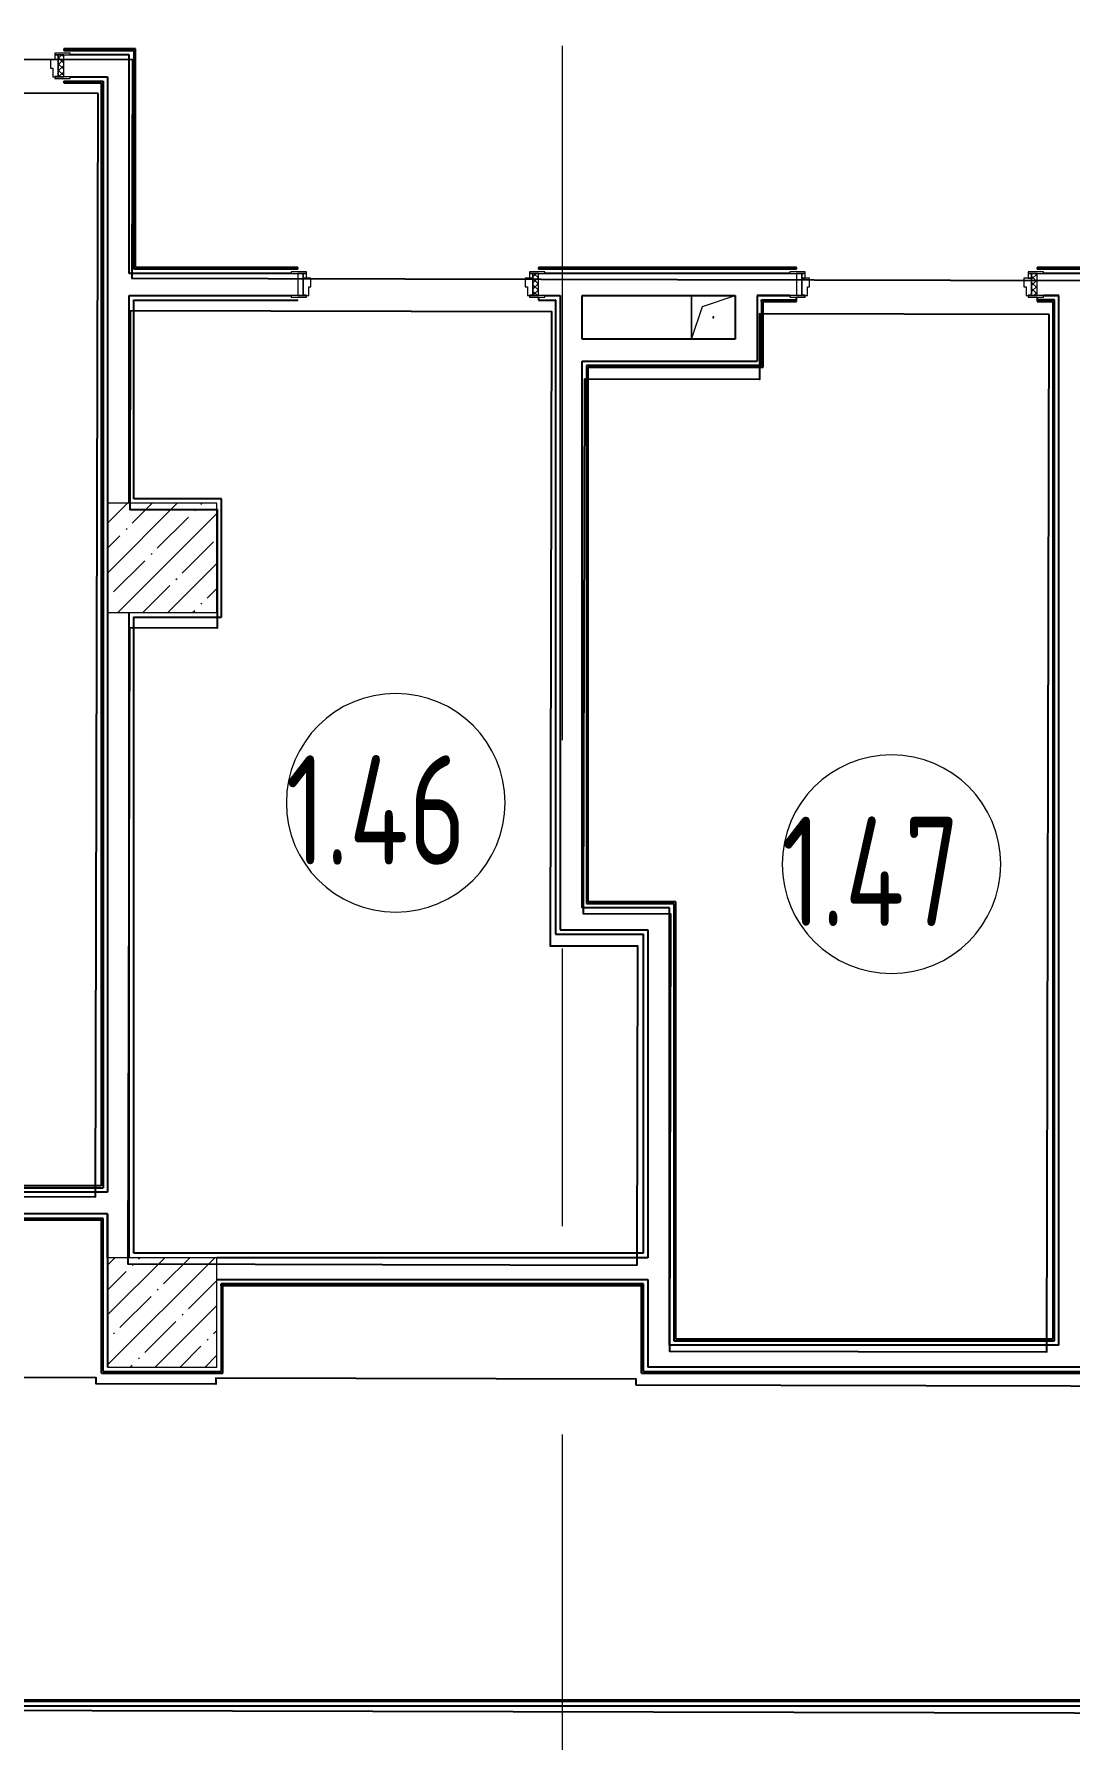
# Model space of a CAD drawing. Header units: millimetres. Extents: x -625 to 415037, y -3642 to 102118.
# Drawn here: x 78309 to 83045, y 13309 to 21109 of the extents above; entities that cross this region are included whole.
import ezdxf

# ---------------------------------------------------------------- set-up
doc = ezdxf.new("R2010")
doc.units = ezdxf.units.MM
doc.linetypes.add('Осевая', pattern=[6350, 1270, -952.5, 3175, -952.5])
for name, color, linetype, lineweight in [('A-AREA-IDEN', 7, 'Continuous', 9), ('A-DOOR-FRAM-2', 7, 'Continuous', 5), ('A-GENM', 7, 'Continuous', 9), ('S-COLS-1', 7, 'Continuous', 5), ('Оси-2', 7, 'Осевая', 9)]:
    doc.layers.add(name, color=color, linetype=linetype, lineweight=lineweight)
doc.layers.add('A-DOOR-FRAM-1', color=7, linetype='Continuous', lineweight=5, true_color=0xc0c0c0)
doc.styles.add('СПДС', font='ГОСТ тип А.ttf', dxfattribs={"width": 0.9})
pattern_1 = [(45, (-371.384, 114.685), (-14.1421, 14.1421), []), (135, (-371.384, 114.685), (-14.1421, -14.1421), [])]

# ---------------------------------------------------------------- blocks, each defined once
blk = doc.blocks.new('110_Дверь_СКБ_1Ст_Внутренняя1 - Д-11п 1100x2100h_кладовые _все__ коридор _между помещениями блока столовой__ моечные _все_ 2-32102277-Объем проектирования 1 этажа')
at = {"layer": 'A-DOOR-FRAM-2'}
h = blk.add_hatch(dxfattribs=at)
h.set_pattern_fill('FP_45', color=256, style=0, pattern_type=2)
h.set_pattern_definition(pattern_1)
h.paths.add_polyline_path([(-512.5, -50), (-512.5, 50), (-537.5, 50), (-537.5, -50)])
at = {"layer": 'A-DOOR-FRAM-1'}
for p, q in [((-497.5, 58), (-567.5, 58)), ((-567.5, 58), (-567.5, 50)), ((-567.5, 50), (-497.5, 50)), ((-512.5, 50), (-537.5, 50)), ((-537.5, 50), (-537.5, -50)), ((-487.5, 50), (-512.5, 50)), ((-512.5, 50), (-512.5, -30)), ((-512.5, -50), (-512.5, 50)), ((-497.5, 50), (-512.5, 50)), ((-512.5, 50), (-512.5, 49)), ((-512.5, 49), (-497.5, 49)), ((-497.5, 50), (-497.5, 58)), ((-497.5, 49), (-497.5, 50)), ((-487.5, 10), (-487.5, 50)), ((-477.5, 10), (-487.5, 10)), ((-477.5, -30), (-477.5, 10)), ((512.5, 10), (502.5, 10)), ((502.5, 10), (502.5, -30)), ((512.5, 50), (512.5, 10)), ((537.5, 50), (512.5, 50)), ((592.5, 58), (522.5, 58)), ((522.5, 58), (522.5, 50)), ((537.5, 50), (522.5, 50)), ((522.5, 50), (522.5, 49)), ((522.5, 50), (592.5, 50)), ((522.5, 49), (537.5, 49)), ((537.5, -30), (537.5, 50)), ((562.5, 50), (537.5, 50)), ((537.5, 50), (537.5, -50)), ((537.5, 49), (537.5, 50)), ((562.5, -50), (562.5, 50)), ((592.5, 50), (592.5, 58)), ((-497.5, -50), (-567.5, -50)), ((-567.5, -50), (-567.5, -58)), ((-567.5, -58), (-497.5, -58)), ((-537.5, -50), (-512.5, -50)), ((-512.5, -30), (-477.5, -30)), ((-497.5, -30), (-512.5, -30)), ((-512.5, -30), (-512.5, -50)), ((-512.5, -50), (-497.5, -50)), ((-497.5, -50), (-497.5, -30)), ((-497.5, -58), (-497.5, -50)), ((502.5, -30), (537.5, -30)), ((537.5, -30), (522.5, -30)), ((522.5, -30), (522.5, -50)), ((522.5, -50), (537.5, -50)), ((592.5, -50), (522.5, -50)), ((522.5, -50), (522.5, -58)), ((522.5, -58), (592.5, -58)), ((537.5, -50), (537.5, -30)), ((537.5, -50), (562.5, -50)), ((592.5, -58), (592.5, -50))]:
    blk.add_line(p, q, dxfattribs=at)
blk = doc.blocks.new('110_Дверь_СКБ_1Ст_Внутренняя1 - Д-11п 1100x2100h_кладовые _все__ коридор _между помещениями блока столовой__ моечные _все_ 2-V47-Объем проектирования 1 этажа')
at = {"layer": 'A-DOOR-FRAM-2'}
h = blk.add_hatch(dxfattribs=at)
h.set_pattern_fill('FP_45', color=256, style=0, pattern_type=2)
h.set_pattern_definition(pattern_1)
h.paths.add_polyline_path([(-512.5, 50), (-537.5, 50), (-537.5, -50), (-512.5, -48.8), (-512.5, -32.4)])
at = {"layer": 'A-DOOR-FRAM-1'}
for p, q in [((-497.5, 58), (-567.5, 58)), ((-567.5, 58), (-567.5, 50)), ((-567.5, 50), (-497.5, 50)), ((-512.5, 50), (-537.5, 50)), ((-537.5, 50), (-537.5, -50)), ((-487.5, 50), (-512.5, 50)), ((-512.5, 50), (-512.5, -30)), ((-512.5, -50), (-512.5, 50)), ((-497.5, 50), (-512.5, 50)), ((-512.5, 50), (-512.5, 49)), ((-512.5, 49), (-497.5, 49)), ((-497.5, 50), (-497.5, 58)), ((-497.5, 49), (-497.5, 50)), ((-487.5, 10), (-487.5, 50)), ((-477.5, 10), (-487.5, 10)), ((-477.5, -30), (-477.5, 10)), ((512.5, 10), (502.5, 10)), ((502.5, 10), (502.5, -30)), ((512.5, 50), (512.5, 10)), ((537.5, 50), (512.5, 50)), ((592.5, 58), (522.5, 58)), ((522.5, 58), (522.5, 50)), ((537.5, 50), (522.5, 50)), ((522.5, 50), (522.5, 49)), ((522.5, 50), (592.5, 50)), ((522.5, 49), (537.5, 49)), ((537.5, -30), (537.5, 50)), ((562.5, 50), (537.5, 50)), ((537.5, 50), (537.5, -50)), ((537.5, 49), (537.5, 50)), ((562.5, -50), (562.5, 50)), ((592.5, 50), (592.5, 58)), ((-497.5, -50), (-567.5, -50)), ((-567.5, -50), (-567.5, -58)), ((-567.5, -58), (-497.5, -58)), ((-537.5, -50), (-512.5, -50)), ((-512.5, -30), (-477.5, -30)), ((-497.5, -30), (-512.5, -30)), ((-512.5, -30), (-512.5, -50)), ((-512.5, -50), (-497.5, -50)), ((-497.5, -50), (-497.5, -30)), ((-497.5, -58), (-497.5, -50)), ((502.5, -30), (537.5, -30)), ((537.5, -30), (522.5, -30)), ((522.5, -30), (522.5, -50)), ((522.5, -50), (537.5, -50)), ((592.5, -50), (522.5, -50)), ((522.5, -50), (522.5, -58)), ((522.5, -58), (592.5, -58)), ((537.5, -50), (537.5, -30)), ((537.5, -50), (562.5, -50)), ((592.5, -58), (592.5, -50))]:
    blk.add_line(p, q, dxfattribs=at)
blk = doc.blocks.new('BSC_Колонна _Прямоугольная - 500х500-V93-Объем проектирования 1 этажа')
at = {"layer": 'S-COLS-1'}
h = blk.add_hatch(dxfattribs=at)
h.set_pattern_fill('FP_111', color=256, style=0, pattern_type=2)
h.set_pattern_definition([(45, (-78830, -15400), (-114.04925, 114.04925), []), (45, (-78715.95, -15400), (-114.04925, 114.04925), [201.613, -40.323, 6.706, -33.617])])
h.paths.add_polyline_path([(250, -250), (250, 250), (-250, 250), (-250, -250), (-192.1, -250)])
for p, q in [((250, 250), (-250, 250)), ((-250, 250), (-250, -250)), ((250, -250), (250, 250)), ((-250, -250), (250, -250))]:
    blk.add_line(p, q, dxfattribs=at)
blk = doc.blocks.new('BSC_Колонна _Прямоугольная - 500х500-V134-Объем проектирования 1 этажа')
at = {"layer": 'S-COLS-1'}
h = blk.add_hatch(dxfattribs=at)
h.set_pattern_fill('FP_136', color=256, style=0, pattern_type=2)
h.set_pattern_definition([(45, (-78830, -18850), (-114.04925, 114.04925), []), (45, (-78715.95, -18850), (-114.04925, 114.04925), [201.613, -40.323, 6.706, -33.617])])
h.paths.add_polyline_path([(-250, -250), (250, -250), (250, 250), (-250, 250), (-250, -101)])
for p, q in [((250, 250), (-250, 250)), ((-250, 250), (-250, -250)), ((250, -250), (250, 250)), ((-250, -250), (250, -250))]:
    blk.add_line(p, q, dxfattribs=at)
blk = doc.blocks.new('GM_Отверстие прямоугольное _в плите_ - Отверстие-V198-Объем проектирования 1 этажа')
at = {"layer": 'A-GENM'}
for p, q in [((-100, -100), (-100, 100)), ((-100, 100), (-100, -100)), ((-50, 50), (100, 100)), ((-100, -100), (-50, 50))]:
    blk.add_line(p, q, dxfattribs=at)
for start, end in [(360, 180), (180, 360)]:
    blk.add_arc((0, 0), 2.5, start, end, dxfattribs=at)
blk = doc.blocks.new('Марка_Помещения - Номер-25198446-Объем проектирования 1 этажа')
at = {"layer": 'A-AREA-IDEN'}
for start, end in [(360, 180), (180, 360)]:
    blk.add_arc((0, 0), 2.5, start, end, dxfattribs=at)

msp = doc.modelspace()

# ---------------------------------------------------------------- linework, layer by layer
for p, q in [((78772.5, 21041.9), (78444.5, 21041.9)), ((78444.5, 21041.9), (78444.5, 21033.9)), ((78444.5, 21033.9), (78744.5, 21033.9)), ((78744.5, 21013.9), (78474.5, 21013.9)), ((78744.5, 21033.9), (78764.5, 21033.9)), ((78744.5, 20013.9), (78744.5, 21013.9)), ((78764.5, 21033.9), (78764.5, 20033.9)), ((78772.5, 20041.9), (78772.5, 21041.9)), ((78474.5, 20913.9), (78644.5, 20913.9)), ((78644.5, 20913.9), (78644.5, 15813.9)), ((78444.5, 20893.9), (78624.5, 20893.9)), ((78444.5, 20893.9), (78444.5, 20885.9)), ((78444.5, 20885.9), (78616.5, 20885.9)), ((78616.5, 20885.9), (78616.5, 15841.9)), ((78624.5, 20893.9), (78624.5, 15833.9)), ((79484.7, 20013.9), (78744.5, 20013.9)), ((79514.7, 20033.9), (78764.5, 20033.9)), ((79514.7, 20041.9), (78772.5, 20041.9)), ((79514.7, 20033.9), (79514.7, 20041.9)), ((81794.7, 20041.9), (80614.7, 20041.9)), ((80614.7, 20041.9), (80614.7, 20033.9)), ((81794.7, 20033.9), (80614.7, 20033.9)), ((81764.7, 20013.9), (80644.7, 20013.9)), ((81794.7, 20033.9), (81794.7, 20041.9)), ((83494.7, 20041.9), (82894.7, 20041.9)), ((82894.7, 20041.9), (82894.7, 20033.9)), ((83494.7, 20033.9), (82894.7, 20033.9)), ((83464.7, 20013.9), (82924.7, 20013.9)), ((78744.5, 18963.9), (78744.5, 19913.9)), ((78744.5, 19913.9), (79484.7, 19913.9)), ((78764.5, 19892.9), (78764.5, 19893.9)), ((78765.5, 19892.9), (79514.7, 19892.9)), ((78765.5, 18984.9), (78765.5, 19892.9)), ((79514.7, 19892.9), (79514.7, 19893.9)), ((80614.7, 19905.9), (80614.7, 19893.9)), ((80614.7, 19893.9), (80614.7, 19892.9)), ((80614.7, 19892.9), (80693.7, 19892.9)), ((80644.7, 19913.9), (80714.7, 19913.9)), ((80693.7, 19893.9), (80694.7, 19893.9)), ((80693.7, 19892.9), (80693.7, 16992.9)), ((80714.7, 19913.9), (80714.7, 17013.9)), ((80814.7, 19713.9), (80814.7, 19913.9)), ((80814.7, 19913.9), (81514.7, 19913.9)), ((81514.7, 19913.9), (81514.7, 19713.9)), ((81614.7, 19913.9), (81764.7, 19913.9)), ((81614.7, 19913.9), (81614.7, 19613.9)), ((81764.7, 19913.9), (81614.7, 19913.9)), ((81634.7, 19885.9), (81634.7, 19893.9)), ((81634.7, 19893.9), (81794.7, 19893.9)), ((81794.7, 19893.9), (81794.7, 19905.9)), ((81794.7, 19885.9), (81794.7, 19893.9)), ((82894.7, 19905.9), (82894.7, 19893.9)), ((82894.7, 19893.9), (82894.7, 19885.9)), ((82974.7, 19893.9), (82894.7, 19893.9)), ((82924.7, 19913.9), (82994.7, 19913.9)), ((82994.7, 19913.9), (82924.7, 19913.9)), ((82974.7, 15133.9), (82974.7, 19893.9)), ((82994.7, 15113.9), (82994.7, 19913.9)), ((81634.7, 19885.9), (81634.7, 19593.9)), ((81642.7, 19885.9), (81794.7, 19885.9)), ((81642.7, 19585.9), (81642.7, 19885.9)), ((82894.7, 19885.9), (82966.7, 19885.9)), ((82966.7, 19885.9), (82966.7, 15141.9)), ((81514.7, 19713.9), (80814.7, 19713.9)), ((80814.7, 17113.9), (80814.7, 19613.9)), ((80814.7, 19613.9), (81614.7, 19613.9)), ((81614.7, 19593.9), (80834.7, 19593.9)), ((80834.7, 19593.9), (80834.7, 17133.9)), ((80842.7, 19585.9), (81642.7, 19585.9)), ((80842.7, 17141.9), (80842.7, 19585.9)), ((81634.7, 19593.9), (81614.7, 19593.9)), ((78765.5, 18983.9), (78764.5, 18983.9)), ((79165.7, 18984.9), (78765.5, 18984.9)), ((79165.7, 18442.9), (79165.7, 18984.9)), ((78744.5, 15513.9), (78744.5, 18463.9)), ((78764.5, 18442.9), (78764.5, 18443.9)), ((78765.5, 18442.9), (79165.7, 18442.9)), ((78765.5, 15534.9), (78765.5, 18442.9)), ((81214.7, 17113.9), (80814.7, 17113.9)), ((80834.7, 17133.9), (81234.7, 17133.9)), ((81242.7, 17141.9), (80842.7, 17141.9)), ((81214.7, 15113.9), (81214.7, 17113.9)), ((81234.7, 17133.9), (81234.7, 17113.9)), ((81234.7, 17113.9), (81234.7, 15133.9)), ((81242.7, 15141.9), (81242.7, 17141.9)), ((80714.7, 17013.9), (81114.7, 17013.9)), ((81114.7, 17013.9), (81114.7, 15513.9)), ((80693.7, 16992.9), (81093.7, 16992.9)), ((81093.7, 16993.9), (81094.7, 16993.9)), ((81093.7, 16992.9), (81093.7, 15534.9)), ((78616.5, 15841.9), (76512.5, 15841.9)), ((78644.5, 15813.9), (76484.5, 15813.9)), ((76504.5, 15833.9), (78624.5, 15833.9)), ((78644.7, 15713.9), (76484.5, 15713.9)), ((78624.7, 15693.9), (76504.5, 15693.9)), ((78616.7, 15685.9), (76504.5, 15685.9)), ((78616.7, 14985.9), (78616.7, 15693.9)), ((78624.7, 15013.9), (78624.7, 15693.9)), ((78644.5, 15713.9), (78644.5, 15013.9)), ((78644.7, 15513.9), (78644.7, 15713.9)), ((81094.7, 15533.9), (78764.5, 15533.9)), ((81093.7, 15534.9), (78765.5, 15534.9)), ((81114.7, 15513.9), (79144.7, 15513.9)), ((79144.7, 15413.9), (81114.7, 15413.9)), ((79164.7, 15385.9), (79164.7, 15393.9)), ((81094.7, 15393.9), (79164.7, 15393.9)), ((79164.7, 15385.9), (79164.7, 14993.9)), ((81086.7, 15385.9), (79164.7, 15385.9)), ((79172.7, 14985.9), (79172.7, 15385.9)), ((81086.7, 14985.9), (81086.7, 15393.9)), ((81094.7, 15013.9), (81094.7, 15393.9)), ((81114.7, 15413.9), (81114.7, 15013.9)), ((81234.7, 15133.9), (82974.7, 15133.9)), ((82966.7, 15141.9), (81242.7, 15141.9)), ((82994.7, 15113.9), (81214.7, 15113.9)), ((78616.7, 14985.9), (79172.7, 14985.9)), ((78624.7, 14993.9), (78624.7, 15013.9)), ((78624.7, 14993.9), (79164.7, 14993.9)), ((81086.7, 14985.9), (85062.7, 14985.9)), ((81094.7, 14993.9), (81094.7, 15013.9)), ((81094.7, 14993.9), (85054.7, 14993.9)), ((85034.7, 15013.9), (81114.7, 15013.9)), ((66624.7, 13463.9), (85174.7, 13463.9)), ((70894.7, 13491.9), (85204.7, 13491.9)), ((85204.7, 13483.9), (70894.7, 13483.9))]:
    msp.add_line(p, q)
at = {"flags": 128}
msp.add_lwpolyline([(66338.5, 21021.8), (78758.3, 20992.7), (78755.9, 19992.7), (85618.1, 19976.5), (85618, 19928.5), (86718, 19926), (86718.1, 19966), (86858.1, 19965.6), (86861.6, 21455.6), (86436.2, 21456.6), (86436.3, 21476.6), (85486.3, 21478.9), (85486.3, 21458.9), (85381.6, 21459.1), (85381.6, 21451.1), (82353.6, 21458.2), (82356, 22478.2), (68336, 22511.1)], dxfattribs=at)
for points in [[(78601.9, 20837), (76877.6, 20841.1), (76876.3, 20261.1), (76496.6, 20262), (76486.1, 15798), (78590.1, 15793)], [(81066.5, 15480.2), (81070, 16938.2), (80670, 16939.2), (80676.8, 19839.1), (78748.6, 19843.7), (78746.5, 18935.7), (79146.6, 18934.7), (79145.4, 18392.7), (78745.2, 18393.7), (78738.4, 15485.7)], [(82949.7, 19826.8), (81625.8, 19829.9), (81625, 19529.9), (80825, 19531.8), (80819.3, 17087.8), (81219.3, 17086.9), (81214.6, 15086.9), (82938.6, 15082.8)], [(81062.3, 14931.2), (81062.3, 14959.2), (79140.3, 14963.7), (79140.3, 14935.7), (78592.3, 14937), (78592.3, 14965), (76480.1, 14970), (76480.1, 14942), (70874.3, 14955.1), (70870.8, 13461.1), (86274.7, 13425), (86280.5, 15869), (85036.5, 15871.9), (85034.2, 14921.9)]]:
    msp.add_lwpolyline(points, close=True, dxfattribs=at)
at = {"layer": 'Оси-2'}
msp.add_line((80724.7, 2957.7), (80724.7, 22254), dxfattribs=at)

# ---------------------------------------------------------------- block references
at = {"rotation": 180}
for name, p in [('110_Дверь_СКБ_1Ст_Внутренняя1 - Д-11п 1100x2100h_кладовые _все__ коридор _между помещениями блока столовой__ моечные _все_ 2-32102277-Объем проектирования 1 этажа', (77907, 20963.9)), ('110_Дверь_СКБ_1Ст_Внутренняя1 - Д-11п 1100x2100h_кладовые _все__ коридор _между помещениями блока столовой__ моечные _все_ 2-V47-Объем проектирования 1 этажа', (80077.2, 19963.9)), ('110_Дверь_СКБ_1Ст_Внутренняя1 - Д-11п 1100x2100h_кладовые _все__ коридор _между помещениями блока столовой__ моечные _все_ 2-32102277-Объем проектирования 1 этажа', (82357.2, 19963.9))]:
    msp.add_blockref(name, p, dxfattribs=at)
for name, p in [('GM_Отверстие прямоугольное _в плите_ - Отверстие-V198-Объем проектирования 1 этажа', (81414.7, 19813.9)), ('BSC_Колонна _Прямоугольная - 500х500-V134-Объем проектирования 1 этажа', (78894.7, 18713.9)), ('BSC_Колонна _Прямоугольная - 500х500-V93-Объем проектирования 1 этажа', (78894.7, 15263.9))]:
    msp.add_blockref(name, p)
at = {"layer": 'A-AREA-IDEN', "xscale": 199.9999999999999, "yscale": 199.9999999999999, "zscale": 199.9999999999999}
for p in [(79962.4, 17594.1), (82229.1, 17313.4)]:
    msp.add_blockref('Марка_Помещения - Номер-25198446-Объем проектирования 1 этажа', p, dxfattribs=at)

# ---------------------------------------------------------------- texts
at = {"layer": 'A-AREA-IDEN', "char_height": 500, "width": 1255.443, "attachment_point": 1, "style": 'СПДС'}
for s, insert in [('1.46', (79460.6, 17811.2)), ('1.47', (81727.3, 17530.5))]:
    msp.add_mtext(s, dxfattribs=dict(at, insert=insert))

doc.saveas('drawing.dxf')
